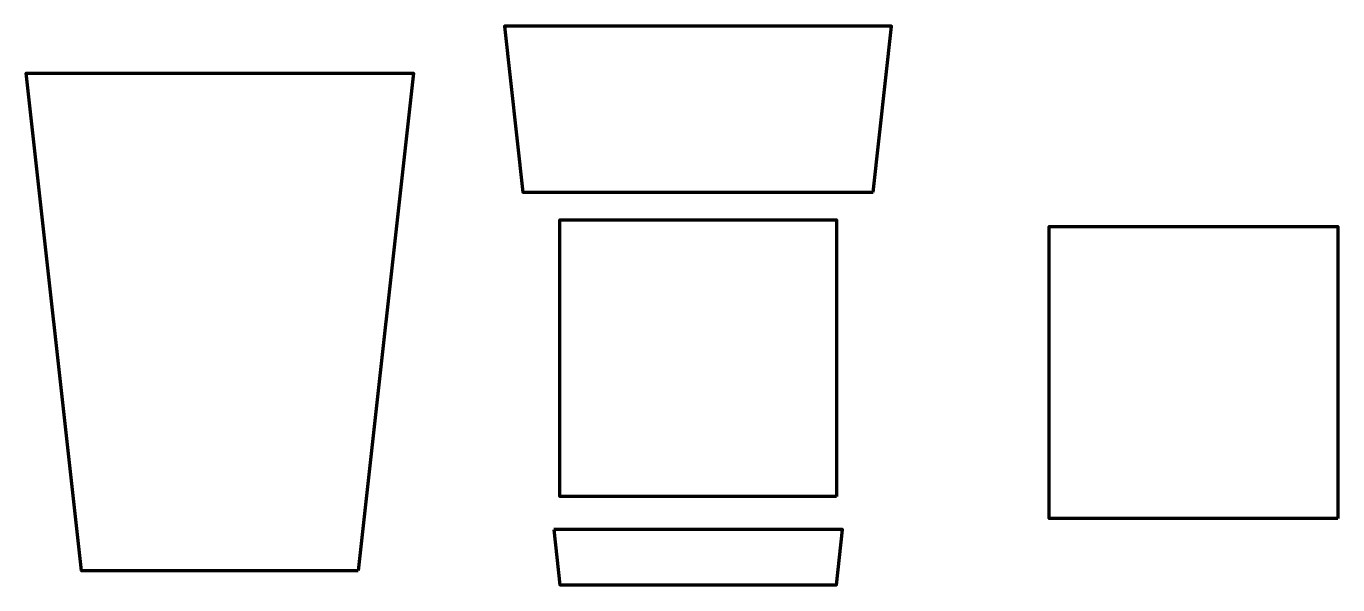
# Model space of a CAD drawing. Header units: millimetres. Extents: x -201 to 2170, y -580 to 430.
import ezdxf

# ---------------------------------------------------------------- set-up
doc = ezdxf.new("R2010")
doc.units = ezdxf.units.MM
doc.header["$MEASUREMENT"] = 0
doc.layers.add('Layer 1', color=7, linetype='Continuous', lineweight=0)

msp = doc.modelspace()

# ---------------------------------------------------------------- linework, layer by layer
at = {"layer": 'Layer 1', "color": 250, "lineweight": 211, "true_color": 0x231f20}
for points in [[(1330, 129.7), (1363.3, 429.7), (663.3, 429.7), (696.6, 129.7)], [(398.5, -555), (-101.5, -555), (-201.5, 345), (498.5, 345)], [(1263.3, -420.3), (763.3, -420.3), (763.3, 79.7), (1263.3, 79.7)], [(2170, -460.3), (1648, -460.3), (1648, 67.7), (2170, 67.7)], [(752.2, -480.2), (763.3, -580.2), (1263.3, -580.2), (1274.4, -480.2)]]:
    msp.add_lwpolyline(points, close=True, dxfattribs=at)

doc.saveas('drawing.dxf')
